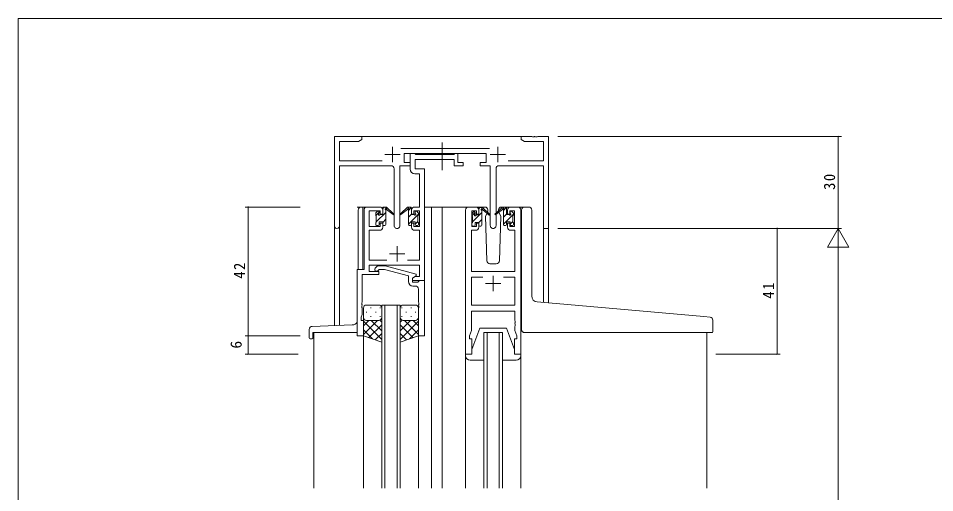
# Model space of a CAD drawing. Units: millimetres on the paper. Extents: x -420 to 373, y -297 to 267.
# Drawn here: x -417.7 to -118.2, y 109.5 to 264.4 of the extents above; entities that cross this region are included whole.
import ezdxf
from ezdxf.enums import TextEntityAlignment as Align

# ---------------------------------------------------------------- set-up
doc = ezdxf.new("R2010")
doc.units = ezdxf.units.MM
doc.linetypes.add('CHAIN2', pattern=[12, 9, -1, 1, -1])
for name, color, linetype, lineweight in [('0-1_YKK_ZWAK', 7, 'Continuous', 9), ('0-3_YKK_12', 2, 'Continuous', 9), ('0-4_YKK_D', 6, 'Continuous', 9), ('0-6_YKK_13', 4, 'Continuous', 9), ('0-7_YKK_11', 7, 'Continuous', 9)]:
    doc.layers.add(name, color=color, linetype=linetype, lineweight=lineweight)
doc.styles.add('ＭＳ ゴシック', font='')
doc.styles.get('ＭＳ ゴシック').set_extended_font_data('MS Gothic')

msp = doc.modelspace()

# ---------------------------------------------------------------- linework, layer by layer
at = {"layer": '0-1_YKK_ZWAK'}
for p in [(-417.7, -260.6), (352.3, 264.4)]:
    msp.add_line(p, (-417.7, 264.4), dxfattribs=at)
at = {"layer": '0-3_YKK_12'}
for p, q in [((-305.905, 225.8), (-252.905, 225.8)), ((-301.905, 202.8), (-306.907, 202.8)), ((-284.905, 202.8), (-279.205, 202.8)), ((-282.705, 202.8), (-282.705, 111.05)), ((-279.205, 202.8), (-270.505, 202.8)), ((-279.205, 202.8), (-279.205, 111.05)), ((-254.505, 202.8), (-252.264, 202.8)), ((-314.405, 164.086), (-314.405, 196.615)), ((-312.775, 164.143), (-312.775, 196.615)), ((-246.012, 171.623), (-246.035, 195.8)), ((-244.405, 195.8), (-246.035, 195.8)), ((-244.405, 195.8), (-244.405, 171.482)), ((-298.907, 170.8), (-292.907, 170.8)), ((-298.907, 111.05), (-298.907, 170.8)), ((-297.907, 170.8), (-297.907, 111.05)), ((-293.907, 111.05), (-293.907, 170.8)), ((-292.907, 170.8), (-292.907, 111.05)), ((-321.105, 161.8), (-321.105, 111.05)), ((-265.505, 161.8), (-259.505, 161.8)), ((-265.505, 111.05), (-265.505, 161.8)), ((-264.505, 161.8), (-264.505, 111.05)), ((-260.505, 111.05), (-260.505, 161.8)), ((-259.505, 161.8), (-259.505, 111.05)), ((-192.705, 161.784), (-192.705, 111.05)), ((-304.905, 161.3), (-304.905, 111.05)), ((-286.907, 161.3), (-286.907, 111.05)), ((-271.505, 160.213), (-271.505, 111.05)), ((-253.505, 160.213), (-253.505, 111.05))]:
    msp.add_line(p, q, dxfattribs=at)
at = {"layer": '0-4_YKK_D'}
for p, q in [((-241.405, 225.8), (-148.705, 225.8)), ((-149.705, 195.8), (-149.705, 225.8)), ((-325.605, 202.8), (-343.605, 202.8)), ((-342.605, 160.8), (-342.605, 202.8)), ((-241.405, 195.8), (-148.705, 195.8)), ((-189.705, 195.8), (-168.705, 195.8)), ((-186.705, 195.8), (-148.705, 195.8)), ((-169.705, 154.8), (-169.705, 195.8)), ((-149.705, 195.8), (-153.205, 189.737)), ((-149.705, 195.8), (-146.205, 189.737)), ((-149.705, 195.8), (-149.705, 183.675)), ((-153.205, 189.737), (-146.205, 189.737)), ((-149.705, 188.8), (-149.705, -147.2)), ((-326.226, 160.8), (-343.605, 160.8)), ((-325.605, 160.8), (-343.605, 160.8)), ((-342.605, 154.8), (-342.605, 160.8)), ((-326.226, 154.8), (-343.605, 154.8)), ((-189.705, 154.8), (-168.705, 154.8))]:
    msp.add_line(p, q, dxfattribs=at)
for centre, start, end in [((-149.705, 225.8), 90, 270), ((-149.705, 225.8), 270, 90), ((-342.605, 202.8), 90, 270), ((-342.605, 202.8), 270, 90), ((-169.705, 195.8), 90, 270), ((-169.705, 195.8), 270, 90), ((-342.605, 160.8), 90, 270), ((-342.605, 160.8), 90, 270), ((-342.605, 160.8), 270, 90), ((-342.605, 160.8), 270, 90), ((-342.605, 154.8), 90, 270), ((-342.605, 154.8), 270, 90), ((-169.705, 154.8), 90, 270), ((-169.705, 154.8), 270, 90)]:
    msp.add_arc(centre, 0.106, start, end, dxfattribs=at)
at = {"layer": '0-6_YKK_13', "linetype": 'CHAIN2'}
msp.add_line((-279.207, 214.87), (-279.207, 224.857), dxfattribs=at)
at = {"layer": '0-6_YKK_13'}
for p, q in [((-306.605, 182.43), (-306.605, 201.8)), ((-305.105, 202.8), (-305.605, 202.8)), ((-305.105, 182.43), (-305.105, 202.8)), ((-300.905, 200.1), (-300.905, 200.7)), ((-300.884, 200.009), (-299.805, 201.088)), ((-300.818, 200.912), (-300.318, 201.412)), ((-300.705, 197.943), (-297.605, 201.043)), ((-299.805, 201.2), (-299.805, 200.861)), ((-298.605, 202.288), (-298.094, 202.8)), ((-298.605, 200.4), (-298.605, 202.5)), ((-298.305, 202.8), (-297.515, 202.8)), ((-297.605, 202.3), (-297.605, 202.8)), ((-297.605, 197.1), (-297.605, 201.7)), ((-297.322, 202.729), (-295.139, 200.682)), ((-295.172, 200.337), (-297.312, 202.033)), ((-290.488, 202.729), (-292.671, 200.682)), ((-292.638, 200.337), (-290.498, 202.033)), ((-289.505, 202.8), (-290.295, 202.8)), ((-290.205, 202.3), (-290.205, 202.8)), ((-290.205, 197.1), (-290.205, 201.7)), ((-290.204, 201.709), (-289.252, 202.661)), ((-289.205, 200.4), (-289.205, 202.5)), ((-288.005, 201.2), (-288.005, 200.861)), ((-286.992, 200.912), (-287.492, 201.412)), ((-286.905, 200.1), (-286.905, 200.7)), ((-269.504, 199.958), (-268.409, 201.053)), ((-269.417, 200.712), (-268.917, 201.212)), ((-269.304, 197.913), (-266.204, 201.013)), ((-268.404, 201), (-268.404, 200.661)), ((-265.218, 202.8), (-268.205, 202.8)), ((-267.204, 202.258), (-266.863, 202.6)), ((-267.204, 200.2), (-267.204, 202.3)), ((-266.904, 202.6), (-266.114, 202.6)), ((-266.204, 202.1), (-266.204, 202.6)), ((-266.204, 196.9), (-266.204, 201.5)), ((-265.921, 202.529), (-263.738, 200.481)), ((-263.771, 200.136), (-265.911, 201.833)), ((-264.2, 201.3), (-264.419, 200.92)), ((-264.219, 201.835), (-264.2, 201.3)), ((-259.458, 202.729), (-261.641, 200.681)), ((-261.608, 200.337), (-259.468, 202.033)), ((-260.81, 201.3), (-260.791, 201.835)), ((-260.661, 201.041), (-260.81, 201.3)), ((-259.963, 199.832), (-260.661, 201.041)), ((-256.805, 202.8), (-259.792, 202.8)), ((-258.475, 202.8), (-259.265, 202.8)), ((-259.175, 202.3), (-259.175, 202.8)), ((-259.175, 197.1), (-259.175, 201.7)), ((-259.174, 201.709), (-258.222, 202.661)), ((-258.175, 200.4), (-258.175, 202.5)), ((-256.975, 201.2), (-256.975, 200.861)), ((-255.962, 200.912), (-256.462, 201.412)), ((-255.875, 200.1), (-255.875, 200.7)), ((-253.205, 172.252), (-253.205, 201.8)), ((-252.205, 202.8), (-250.905, 202.8)), ((-249.905, 173.796), (-249.905, 201.8)), ((-300.705, 197.8), (-300.705, 199.9)), ((-299.805, 198), (-298.605, 198)), ((-299.805, 198), (-299.805, 197.1)), ((-299.344, 200.4), (-298.605, 200.4)), ((-298.605, 197.798), (-297.605, 198.798)), ((-298.605, 198), (-298.605, 197.1)), ((-290.205, 197.218), (-286.905, 200.518)), ((-290.205, 199.463), (-289.205, 200.463)), ((-288.466, 200.4), (-289.205, 200.4)), ((-289.205, 198), (-289.205, 197.1)), ((-288.005, 198), (-289.205, 198)), ((-288.005, 197.173), (-287.105, 198.073)), ((-288.005, 198), (-288.005, 197.1)), ((-287.105, 197.8), (-287.105, 199.9)), ((-269.504, 199.9), (-269.504, 200.5)), ((-269.304, 197.6), (-269.304, 199.7)), ((-268.404, 197.8), (-267.204, 197.8)), ((-268.404, 197.8), (-268.404, 196.9)), ((-267.943, 200.2), (-267.204, 200.2)), ((-267.204, 197.768), (-266.204, 198.768)), ((-267.204, 197.8), (-267.204, 196.9)), ((-264.605, 200.598), (-265.047, 199.832)), ((-265.047, 199.832), (-264.539, 185.265)), ((-260.471, 185.265), (-259.963, 199.832)), ((-259.175, 197.218), (-255.875, 200.518)), ((-259.175, 199.463), (-258.175, 200.463)), ((-257.436, 200.4), (-258.175, 200.4)), ((-258.175, 198), (-258.175, 197.1)), ((-256.975, 198), (-258.175, 198)), ((-256.975, 197.173), (-256.075, 198.073)), ((-256.975, 198), (-256.975, 197.1)), ((-256.075, 197.8), (-256.075, 199.9)), ((-300.905, 197.1), (-300.905, 197.6)), ((-300.105, 196.8), (-300.605, 196.8)), ((-297.905, 196.8), (-298.305, 196.8)), ((-289.905, 196.8), (-289.505, 196.8)), ((-287.705, 196.8), (-287.205, 196.8)), ((-286.905, 197.1), (-286.905, 197.6)), ((-269.504, 196.9), (-269.504, 197.4)), ((-268.704, 196.6), (-269.204, 196.6)), ((-266.504, 196.6), (-266.904, 196.6)), ((-258.875, 196.8), (-258.475, 196.8)), ((-256.675, 196.8), (-256.175, 196.8)), ((-255.875, 197.1), (-255.875, 197.6)), ((-263.539, 184.3), (-261.471, 184.3)), ((-299.907, 170.8), (-303.907, 170.8)), ((-291.909, 170.8), (-287.909, 170.8)), ((-253.205, 162.784), (-253.205, 172.252)), ((-193.618, 167.039), (-248.079, 171.804)), ((-304.907, 169.8), (-304.907, 166.8)), ((-303.987, 168.436), (-303.787, 168.436)), ((-302.572, 169.851), (-302.372, 169.851)), ((-300.957, 168.436), (-300.757, 168.436)), ((-299.542, 169.851), (-299.342, 169.851)), ((-298.907, 166.8), (-298.907, 169.8)), ((-292.909, 166.8), (-292.909, 169.8)), ((-292.274, 169.851), (-292.474, 169.851)), ((-290.859, 168.436), (-291.059, 168.436)), ((-289.244, 169.851), (-289.444, 169.851)), ((-287.829, 168.436), (-288.029, 168.436)), ((-286.909, 169.8), (-286.909, 166.8)), ((-253.505, 167.784), (-253.505, 168.599)), ((-304.907, 160.8), (-304.907, 166.8)), ((-303.115, 165.8), (-304.907, 164.008)), ((-300.286, 165.8), (-304.907, 161.18)), ((-304.907, 165.532), (-298.907, 159.531)), ((-303.907, 165.8), (-300.307, 165.8)), ((-303.507, 165.8), (-299.907, 165.8)), ((-302.572, 167.021), (-302.372, 167.021)), ((-302.347, 165.8), (-298.907, 162.36)), ((-299.575, 165.856), (-298.907, 165.188)), ((-299.542, 167.021), (-299.342, 167.021)), ((-298.907, 167.021), (-298.907, 158.657)), ((-292.909, 167.021), (-292.909, 158.657)), ((-292.241, 165.856), (-292.909, 165.188)), ((-289.469, 165.8), (-292.909, 162.36)), ((-286.909, 165.532), (-292.909, 159.531)), ((-292.274, 167.021), (-292.474, 167.021)), ((-288.309, 165.8), (-291.909, 165.8)), ((-291.529, 165.8), (-286.909, 161.18)), ((-287.909, 165.8), (-291.509, 165.8)), ((-289.244, 167.021), (-289.444, 167.021)), ((-288.7, 165.8), (-286.909, 164.008)), ((-286.909, 160.8), (-286.909, 166.8)), ((-191.618, 166.864), (-193.618, 167.039)), ((-190.705, 162.084), (-190.705, 165.868)), ((-322.605, 160.1), (-322.605, 162.834)), ((-308.535, 164.291), (-321.64, 163.833)), ((-306.905, 161.8), (-321.405, 161.8)), ((-321.405, 160.1), (-321.405, 161.8)), ((-304.907, 162.703), (-301.946, 159.742)), ((-298.907, 164.351), (-303.103, 160.155)), ((-292.909, 164.351), (-288.713, 160.155)), ((-286.909, 162.703), (-289.869, 159.742)), ((-269.505, 156.3), (-266.905, 163.3)), ((-266.905, 163.3), (-258.105, 163.3)), ((-255.505, 156.3), (-258.105, 163.3)), ((-252.205, 161.784), (-193.705, 161.784)), ((-191.005, 161.784), (-193.705, 161.784)), ((-322.305, 159.8), (-321.705, 159.8)), ((-298.907, 158.657), (-304.907, 160.8)), ((-298.907, 161.523), (-301.018, 159.411)), ((-292.909, 161.523), (-290.797, 159.411)), ((-292.909, 158.657), (-286.909, 160.8)), ((-269.505, 154.8), (-269.505, 156.3)), ((-255.505, 156.3), (-255.505, 154.8)), ((-271.505, 154.8), (-269.505, 154.8)), ((-271.505, 154.3), (-271.505, 154.8)), ((-265.505, 152.8), (-270.005, 152.8)), ((-255.005, 152.8), (-259.505, 152.8)), ((-255.505, 154.8), (-253.505, 154.8)), ((-253.505, 154.8), (-253.505, 154.3))]:
    msp.add_line(p, q, dxfattribs=at)
for centre, radius, start, end in [((-305.605, 201.8), 1, 90, 180), ((-300.605, 200.7), 0.3, 135, 180), ((-300.105, 201.2), 0.3, 0, 135), ((-300.105, 200.861), 0.3, 303.05573, 0), ((-298.305, 202.5), 0.3, 90, 180), ((-297.605, 202.1), 0.2, 20.88332, 233.1301), ((-297.905, 201.7), 0.3, 0, 53.1301), ((-297.515, 202.5), 0.3, 49.8974, 90), ((-297.138, 202.278), 0.3, 200.88332, 234.62001), ((-295.056, 200.5), 0.2, 234.62001, 114.62001), ((-292.754, 200.5), 0.2, 65.37997, 305.37997), ((-290.672, 202.278), 0.3, 305.37997, 339.11667), ((-290.295, 202.5), 0.3, 90, 130.10258), ((-290.205, 202.1), 0.2, 306.86989, 159.11667), ((-289.905, 201.7), 0.3, 126.86989, 180), ((-289.505, 202.5), 0.3, 0, 90), ((-287.705, 201.2), 0.3, 45, 180), ((-287.705, 200.861), 0.3, 180, 236.94426), ((-287.205, 200.7), 0.3, 0, 45), ((-269.204, 200.5), 0.3, 135, 180), ((-268.704, 201), 0.3, 0, 135), ((-266.904, 202.3), 0.3, 90, 180), ((-266.204, 201.9), 0.2, 20.88332, 233.1301), ((-266.504, 201.5), 0.3, 0, 53.1301), ((-266.114, 202.3), 0.3, 49.8974, 90), ((-265.737, 202.078), 0.3, 200.88332, 234.62001), ((-265.218, 201.8), 1, 2, 90), ((-261.724, 200.5), 0.2, 65.37997, 305.37997), ((-259.792, 201.8), 1, 90, 178), ((-259.642, 202.278), 0.3, 305.37997, 339.11667), ((-259.265, 202.5), 0.3, 90, 130.10258), ((-259.175, 202.1), 0.2, 306.86989, 159.11667), ((-258.875, 201.7), 0.3, 126.86989, 180), ((-258.475, 202.5), 0.3, 0, 90), ((-256.675, 201.2), 0.3, 45, 180), ((-256.675, 200.861), 0.3, 180, 236.94426), ((-256.175, 200.7), 0.3, 0, 45), ((-252.205, 201.8), 1, 90, 180), ((-250.905, 201.8), 1, 0, 90), ((-300.705, 200.1), 0.2, 180, 270), ((-300.705, 197.6), 0.2, 90, 180), ((-299.805, 200.4), 0.25, 123.05573, 326.94426), ((-299.344, 200.1), 0.3, 90, 146.94426), ((-288.466, 200.1), 0.3, 33.05573, 90), ((-288.005, 200.4), 0.25, 213.05573, 56.94426), ((-287.105, 200.1), 0.2, 270, 0), ((-287.105, 197.6), 0.2, 0, 90), ((-269.304, 199.9), 0.2, 180, 270), ((-268.404, 200.2), 0.25, 123.05573, 326.94426), ((-268.704, 200.661), 0.3, 303.05573, 0), ((-267.943, 199.9), 0.3, 90, 146.94426), ((-263.655, 200.3), 0.2, 234.62001, 114.62001), ((-257.436, 200.1), 0.3, 33.05573, 90), ((-256.975, 200.4), 0.25, 213.05573, 56.94426), ((-256.075, 200.1), 0.2, 270, 0), ((-256.075, 197.6), 0.2, 0, 90), ((-300.605, 197.1), 0.3, 180, 270), ((-300.105, 197.1), 0.3, 270, 0), ((-298.305, 197.1), 0.3, 180, 270), ((-297.905, 197.1), 0.3, 270, 0), ((-289.905, 197.1), 0.3, 180, 270), ((-289.505, 197.1), 0.3, 270, 0), ((-287.705, 197.1), 0.3, 180, 270), ((-287.205, 197.1), 0.3, 270, 0), ((-269.304, 197.4), 0.2, 90, 180), ((-269.204, 196.9), 0.3, 180, 270), ((-268.704, 196.9), 0.3, 270, 0), ((-266.904, 196.9), 0.3, 180, 270), ((-266.504, 196.9), 0.3, 270, 0), ((-258.875, 197.1), 0.3, 180, 270), ((-258.475, 197.1), 0.3, 270, 0), ((-256.675, 197.1), 0.3, 180, 270), ((-256.175, 197.1), 0.3, 270, 0), ((-263.539, 185.3), 1, 182, 270), ((-261.471, 185.3), 1, 270, 358), ((-247.905, 173.796), 2, 180, 264.99998), ((-303.907, 169.8), 1, 90, 180), ((-299.907, 169.8), 1, 0, 90), ((-291.909, 169.8), 1, 90, 180), ((-287.909, 169.8), 1, 0, 90), ((-308.605, 166.29), 2, 272, 328.2117), ((-303.907, 166.8), 1, 180, 270), ((-303.907, 166.8), 1, 180, 270), ((-299.907, 166.8), 1, 270, 0), ((-299.907, 166.8), 1, 270, 0), ((-291.909, 166.8), 1, 180, 270), ((-291.909, 166.8), 1, 180, 270), ((-287.909, 166.8), 1, 270, 0), ((-287.909, 166.8), 1, 270, 0), ((-191.705, 165.868), 1, 0, 85), ((-321.605, 162.834), 1, 91.99998, 180), ((-252.205, 162.784), 1, 180, 224.427), ((-252.205, 162.784), 1, 224.427, 238.63306), ((-252.205, 162.784), 1, 224.427, 270), ((-191.005, 162.084), 0.3, 270, 0), ((-322.305, 160.1), 0.3, 180, 270), ((-321.705, 160.1), 0.3, 270, 0), ((-270.005, 154.3), 1.5, 180, 270), ((-255.005, 154.3), 1.5, 270, 0)]:
    msp.add_arc(centre, radius, start, end, dxfattribs=at)
at = {"layer": '0-7_YKK_11'}
for p, q in [((-295.405, 222.5), (-295.405, 217.5)), ((-263.703, 221.93), (-292.713, 221.93)), ((-261.005, 222.5), (-261.005, 217.5)), ((-297.905, 220), (-292.905, 220)), ((-263.505, 220), (-258.505, 220)), ((-294.855, 215.3), (-294.855, 196.75)), ((-261.555, 196.75), (-261.555, 215.3)), ((-299.605, 202.8), (-303.705, 202.8)), ((-270.505, 202.8), (-268.205, 202.8)), ((-256.805, 202.8), (-254.505, 202.8)), ((-293.905, 190), (-293.905, 185)), ((-296.405, 187.5), (-291.405, 187.5)), ((-262.505, 180.3), (-262.505, 175.3)), ((-259.155, 179.87), (-255.435, 179.87)), ((-287.907, 177), (-288.707, 177)), ((-265.005, 177.8), (-260.005, 177.8))]:
    msp.add_line(p, q, dxfattribs=at)
for points in [[(-298.755, 217.93), (-312.775, 217.93), (-312.775, 224.17), (-306.496, 224.17), (-305.405, 224.8), (-305.405, 225.8), (-314.405, 225.8), (-314.405, 196.615)], [(-260.555, 216.3), (-246.035, 216.3), (-246.035, 195.8), (-244.405, 195.8), (-244.405, 225.8), (-247.947, 225.8), (-248.13, 225.68), (-248.68, 225.68), (-248.863, 225.8), (-248.947, 225.8), (-249.13, 225.68), (-249.68, 225.68), (-249.863, 225.8), (-253.405, 225.8), (-253.405, 224.8), (-252.314, 224.17), (-246.035, 224.17), (-246.035, 217.93), (-257.655, 217.93)], [(-304.705, 201.8), (-304.705, 182.43), (-306.905, 182.43), (-306.905, 160.8), (-304.905, 160.8), (-304.905, 165.8), (-305.605, 165.8), (-305.605, 166.8), (-305.275, 167.706), (-305.275, 169.841), (-305.395, 170.025), (-305.395, 170.575), (-305.275, 170.758), (-305.275, 170.841), (-305.395, 171.025), (-305.395, 171.575), (-305.275, 171.758), (-305.275, 180.8), (-299.905, 180.8), (-299.905, 181.8), (-303.075, 181.8), (-303.075, 183.8), (-286.535, 183.8), (-286.535, 180.1), (-288.039, 180.1), (-288.905, 179.6), (-288.905, 178.8), (-284.905, 178.8), (-284.905, 202.8), (-284.905, 215.3), (-287.975, 215.3), (-287.975, 218.37), (-275.205, 218.37), (-275.205, 216.3), (-272.305, 216.3), (-272.305, 217.3), (-274.005, 217.3), (-274.005, 220.3), (-274.905, 220.3), (-275.18, 220.12)], [(-292.955, 196.75), (-292.955, 216.3), (-289.605, 216.3), (-289.605, 217.3), (-291.605, 217.3), (-291.605, 220.3), (-264.805, 220.3), (-264.805, 217.3), (-266.805, 217.3), (-266.805, 216.3), (-263.455, 216.3), (-263.455, 196.75)], [(-275.18, 220.12), (-275.363, 220), (-287.817, 220), (-288, 220.12), (-288.275, 220.3), (-289.605, 220.3), (-289.605, 215.17)], [(-312.775, 196.615), (-312.775, 216.3), (-295.855, 216.3)], [(-288.105, 213.67), (-286.535, 213.67), (-286.535, 202.8), (-288.205, 202.8)], [(-298.605, 196.2), (-298.605, 197.5), (-299.405, 197.5), (-299.405, 196.4), (-303.075, 196.4), (-303.075, 201.6), (-299.405, 201.6), (-299.405, 200.5), (-298.605, 200.5), (-298.605, 201.8)], [(-289.205, 201.8), (-289.205, 200.5), (-288.405, 200.5), (-288.405, 201.6), (-286.535, 201.6), (-286.535, 196.4), (-288.405, 196.4), (-288.405, 197.5), (-289.205, 197.5), (-289.205, 196.2)], [(-253.505, 201.8), (-253.505, 154.8), (-255.505, 154.8), (-255.505, 159.8), (-254.805, 159.8), (-254.805, 160.8), (-255.435, 162.531), (-255.435, 163.841), (-255.315, 164.025), (-255.315, 164.575), (-255.435, 164.758), (-255.435, 164.841), (-255.315, 165.025), (-255.315, 165.575), (-255.435, 165.758), (-255.435, 168.8), (-269.575, 168.8), (-269.575, 162.531), (-270.205, 160.8), (-270.205, 159.8), (-269.505, 159.8), (-269.505, 154.8), (-271.505, 154.8), (-271.505, 201.8)], [(-267.205, 201.8), (-267.205, 200.5), (-268.005, 200.5), (-268.005, 201.6), (-269.505, 201.6), (-269.505, 196.4), (-268.005, 196.4), (-268.005, 197.5), (-267.205, 197.5), (-267.205, 196.2)], [(-257.805, 196.2), (-257.805, 197.5), (-257.005, 197.5), (-257.005, 196.4), (-255.505, 196.4), (-255.505, 201.6), (-257.005, 201.6), (-257.005, 200.5), (-257.805, 200.5), (-257.805, 201.8)], [(-297.255, 185.43), (-303.075, 185.43), (-303.075, 195.2), (-299.605, 195.2)], [(-288.205, 195.2), (-286.535, 195.2), (-286.535, 185.43), (-290.555, 185.43)], [(-268.205, 195.2), (-269.575, 195.2), (-269.575, 181.8), (-255.435, 181.8), (-255.435, 195.2), (-256.805, 195.2)], [(-301.031, 182.824), (-300.255, 183.6), (-297.81, 183.6), (-287.707, 180.893), (-287.707, 180.293), (-288.907, 179.6), (-288.907, 178.3), (-287.107, 178.3), (-286.907, 178.5), (-286.607, 178.8), (-284.907, 178.8)], [(-290.207, 178.5), (-290.207, 180.32), (-297.968, 182.4), (-299.758, 182.4), (-300.183, 181.975)], [(-259.155, 179.87), (-255.435, 179.87), (-255.435, 170.73), (-269.575, 170.73), (-269.575, 179.87), (-265.855, 179.87)], [(-284.907, 178.8), (-284.907, 160.8), (-286.907, 160.8), (-286.907, 169.841), (-286.787, 170.025), (-286.787, 170.575), (-286.907, 170.758), (-286.907, 170.841), (-286.787, 171.025), (-286.787, 171.575), (-286.907, 171.758), (-286.907, 176)]]:
    msp.add_lwpolyline(points, dxfattribs=at)
for centre, radius, start, end in [((-295.855, 215.3), 1, 0, 89.99998), ((-260.555, 215.3), 1, 90, 179.99998), ((-288.105, 215.17), 1.5, 180, 269.99998), ((-303.705, 201.8), 1, 90, 179.99998), ((-299.605, 201.8), 1, 0, 89.99998), ((-288.205, 201.8), 1, 90, 179.99998), ((-270.505, 201.8), 1, 90, 179.99998), ((-268.205, 201.8), 1, 0, 89.99998), ((-256.805, 201.8), 1, 90, 179.99998), ((-254.505, 201.8), 1, 0, 89.99998), ((-313.59, 196.615), 0.815, 179.99998, 0), ((-299.605, 196.2), 1, 270, 359.99998), ((-293.905, 196.75), 0.95, 179.99998, 0), ((-288.205, 196.2), 1, 180, 269.99998), ((-268.205, 196.2), 1, 270, 359.99998), ((-262.505, 196.75), 0.95, 179.99998, 0), ((-256.805, 196.2), 1, 180, 269.99998), ((-300.607, 182.4), 0.6, 134.99998, 315), ((-288.707, 178.5), 1.5, 180, 269.99998), ((-287.907, 176), 1, 0, 89.99998)]:
    msp.add_arc(centre, radius, start, end, dxfattribs=at)

# ---------------------------------------------------------------- texts
at = {"layer": '0-4_YKK_D', "color": 3, "style": 'ＭＳ ゴシック'}
msp.add_text('6', height=3.666, rotation=90, dxfattribs=at).set_placement((-343.605, 156.6), align=Align.BOTTOM_LEFT)
at = {"layer": '0-4_YKK_D', "color": 3, "char_height": 3.666, "attachment_point": 7, "rotation": 90, "style": 'ＭＳ ゴシック'}
for s, insert in [('\\T1.21;\\W0.95;30', (-150.705, 208.4)), ('\\T1.21;\\W0.95;42', (-343.605, 179.4)), ('\\T1.21;\\W0.95;41', (-170.705, 172.9))]:
    msp.add_mtext(s, dxfattribs=dict(at, insert=insert))

doc.saveas('drawing.dxf')
